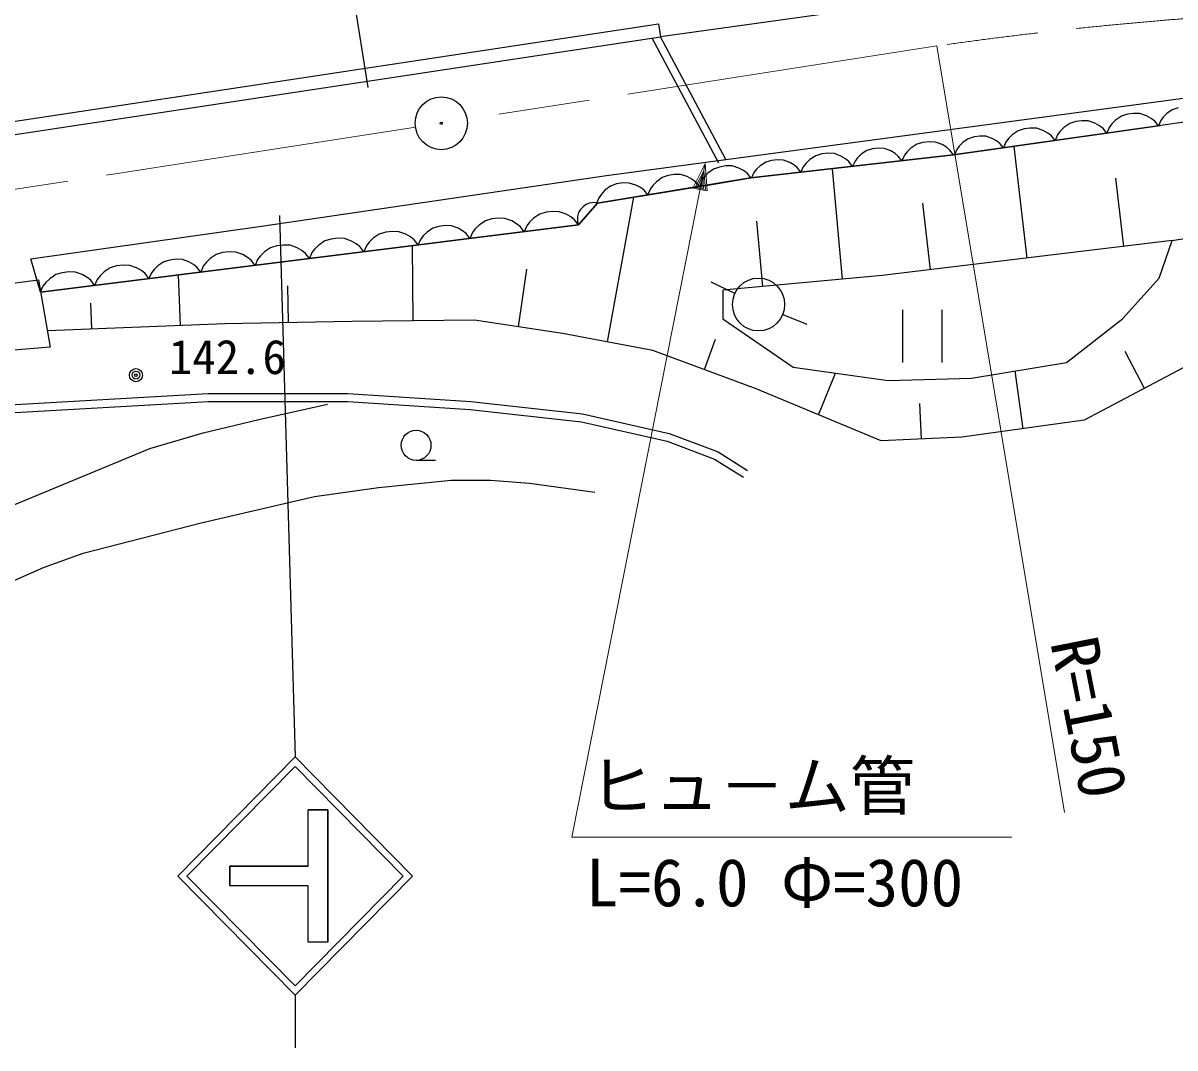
# Model space of a CAD drawing. Units: millimetres, scale not verified. Extents: x 40000 to 680000, y 20000 to 380000.
# Drawn here: x 149236 to 193434, y 262952 to 302288 of the extents above; entities that cross this region are included whole.
import ezdxf
from ezdxf.enums import TextEntityAlignment as Align

# ---------------------------------------------------------------- set-up
doc = ezdxf.new("R2010")
doc.units = ezdxf.units.MM
doc.header["$LTSCALE"] = 1000
doc.linetypes.add('CHAIN', pattern=[18.5, 12, -1.5, 3.5, -1.5])
for name, color, linetype, lineweight in [('M-BGD', 7, 'Continuous', 25), ('M-BGD-EXST', 7, 'Continuous', 25), ('M-BMK', 2, 'CHAIN', 13), ('M-BMK-SRVR', 3, 'Continuous', 25), ('M-STR-HTXT', 7, 'Continuous', 13), ('M-STR-STRC', 7, 'Continuous', 25)]:
    doc.layers.add(name, color=color, linetype=linetype, lineweight=lineweight)
doc.styles.add('ＭＳ ゴシック', font='')
doc.styles.get('ＭＳ ゴシック').set_extended_font_data('MS Gothic')

msp = doc.modelspace()

# ---------------------------------------------------------------- linework, layer by layer
at = {"layer": 'M-BGD'}
for p, q in [((183830, 303174), (173692, 301760)), ((145458, 297998), (173618, 302262)), ((173618, 302262), (173692, 301760)), ((145521, 297494), (173692, 301760)), ((175935, 296906), (173376, 301712)), ((176199, 297051), (173692, 301760)), ((185076, 298242), (194428, 299491)), ((196666, 298890), (184943, 297223)), ((191610, 298786), (191377, 298712)), ((191847, 298820), (191610, 298786)), ((192091, 298813), (191847, 298820)), ((192345, 298726), (192091, 298813)), ((193121, 298814), (192986, 298678)), ((193331, 298961), (193121, 298814)), ((193552, 299031), (193331, 298961)), ((184943, 297223), (192867, 298350)), ((189396, 298430), (189175, 298276)), ((189628, 298504), (189396, 298430)), ((189866, 298538), (189628, 298504)), ((190109, 298532), (189866, 298538)), ((190364, 298445), (190109, 298532)), ((190539, 298347), (190364, 298445)), ((190674, 298243), (190539, 298347)), ((191014, 298414), (190912, 298277)), ((191156, 298557), (191014, 298414)), ((191377, 298712), (191156, 298557)), ((192520, 298628), (192345, 298726)), ((192656, 298525), (192520, 298628)), ((192803, 298340), (192656, 298525)), ((192889, 298547), (192803, 298340)), ((192986, 298678), (192889, 298547)), ((171618, 296436), (185076, 298242)), ((185725, 297919), (185504, 297848)), ((185951, 297951), (185725, 297919)), ((186182, 297945), (185951, 297951)), ((186424, 297862), (186182, 297945)), ((187193, 297994), (187051, 297851)), ((187414, 298149), (187193, 297994)), ((187647, 298223), (187414, 298149)), ((187884, 298256), (187647, 298223)), ((188128, 298250), (187884, 298256)), ((188382, 298163), (188128, 298250)), ((188557, 298065), (188382, 298163)), ((188693, 297961), (188557, 298065)), ((188840, 297777), (188693, 297961)), ((188931, 297995), (188840, 297777)), ((189033, 298133), (188931, 297995)), ((189175, 298276), (189033, 298133)), ((190821, 298059), (190674, 298243)), ((190912, 298277), (190821, 298059)), ((182060, 297480), (181833, 297454)), ((182291, 297467), (182060, 297480)), ((182530, 297377), (182291, 297467)), ((183303, 297487), (183158, 297348)), ((183529, 297635), (183303, 297487)), ((183763, 297703), (183529, 297635)), ((184002, 297730), (183763, 297703)), ((184245, 297716), (184002, 297730)), ((184496, 297622), (184245, 297716)), ((184669, 297519), (184496, 297622)), ((184801, 297412), (184669, 297519)), ((185159, 297566), (185062, 297435)), ((185294, 297702), (185159, 297566)), ((185504, 297848), (185294, 297702)), ((186590, 297769), (186424, 297862)), ((186719, 297670), (186590, 297769)), ((186858, 297496), (186719, 297670)), ((186949, 297713), (186858, 297496)), ((187051, 297851), (186949, 297713)), ((187767, 293266), (187264, 297553)), ((177165, 296344), (184943, 297223)), ((184943, 297223), (177165, 296344)), ((177956, 297016), (177733, 296952)), ((178182, 297041), (177956, 297016)), ((178413, 297028), (178182, 297041)), ((178653, 296939), (178413, 297028)), ((179426, 297049), (179280, 296910)), ((179651, 297197), (179426, 297049)), ((179885, 297264), (179651, 297197)), ((180124, 297291), (179885, 297264)), ((180367, 297278), (180124, 297291)), ((180619, 297184), (180367, 297278)), ((180791, 297081), (180619, 297184)), ((180924, 296973), (180791, 297081)), ((181258, 297117), (181158, 296989)), ((181397, 297249), (181258, 297117)), ((181611, 297390), (181397, 297249)), ((181833, 297454), (181611, 297390)), ((182694, 297280), (182530, 297377)), ((182820, 297177), (182694, 297280)), ((182954, 296998), (182820, 297177)), ((183052, 297214), (182954, 296998)), ((183158, 297348), (183052, 297214)), ((184943, 297223), (184801, 297412)), ((185062, 297435), (184976, 297228)), ((175732, 296683), (175514, 296524)), ((175962, 296762), (175732, 296683)), ((176199, 296802), (175962, 296762)), ((176443, 296801), (176199, 296802)), ((176699, 296719), (176443, 296801)), ((176876, 296625), (176699, 296719)), ((177014, 296525), (176876, 296625)), ((177381, 296679), (177280, 296551)), ((177519, 296811), (177381, 296679)), ((177733, 296952), (177519, 296811)), ((178816, 296841), (178653, 296939)), ((178942, 296739), (178816, 296841)), ((179077, 296560), (178942, 296739)), ((179174, 296775), (179077, 296560)), ((179280, 296910), (179174, 296775)), ((180673, 292456), (180299, 296698)), ((181065, 296785), (180924, 296973)), ((181158, 296989), (181065, 296785)), ((158389, 294493), (171618, 296436)), ((177165, 296344), (171280, 295372)), ((172250, 296149), (172013, 296110)), ((172493, 296148), (172250, 296149)), ((172749, 296067), (172493, 296148)), ((173539, 296198), (173401, 296051)), ((173757, 296357), (173539, 296198)), ((173988, 296436), (173757, 296357)), ((174225, 296475), (173988, 296436)), ((174468, 296474), (174225, 296475)), ((174724, 296393), (174468, 296474)), ((174901, 296299), (174724, 296393)), ((175039, 296199), (174901, 296299)), ((175190, 296018), (175039, 296199)), ((175276, 296238), (175190, 296018)), ((175375, 296377), (175276, 296238)), ((175514, 296524), (175375, 296377)), ((175814, 296121), (177165, 296344)), ((177165, 296344), (177014, 296525)), ((177280, 296551), (177188, 296347)), ((191477, 293713), (191170, 296333)), ((171280, 295372), (175814, 296121)), ((171426, 295725), (171327, 295585)), ((171564, 295871), (171426, 295725)), ((171782, 296031), (171564, 295871)), ((172013, 296110), (171782, 296031)), ((172927, 295973), (172749, 296067)), ((173064, 295872), (172927, 295973)), ((173215, 295692), (173064, 295872)), ((173301, 295911), (173215, 295692)), ((173401, 296051), (173301, 295911)), ((170550, 294539), (171280, 295372)), ((171280, 295372), (170550, 294539)), ((170816, 295313), (170712, 295227)), ((170953, 295368), (170816, 295313)), ((171061, 295390), (170953, 295368)), ((171154, 295396), (171061, 295390)), ((171280, 295372), (171154, 295396)), ((171327, 295585), (171240, 295365)), ((171664, 290049), (172672, 295602)), ((184056, 292819), (183758, 295368)), ((169061, 294954), (168826, 294796)), ((169306, 295028), (169061, 294954)), ((169556, 295059), (169306, 295028)), ((169811, 295048), (169556, 295059)), ((170077, 294952), (169811, 295048)), ((170259, 294846), (170077, 294952)), ((170400, 294735), (170259, 294846)), ((170514, 294868), (170505, 294756)), ((170553, 295012), (170514, 294868)), ((170624, 295127), (170553, 295012)), ((170712, 295227), (170624, 295127)), ((149540, 293243), (158389, 294493)), ((149909, 291959), (170550, 294539)), ((170550, 294539), (149909, 291959)), ((164961, 294413), (164738, 294262)), ((165195, 294483), (164961, 294413)), ((165433, 294513), (165195, 294483)), ((165676, 294502), (165433, 294513)), ((165929, 294411), (165676, 294502)), ((166103, 294310), (165929, 294411)), ((166589, 294387), (166480, 294245)), ((166741, 294535), (166589, 294387)), ((166975, 294693), (166741, 294535)), ((167220, 294767), (166975, 294693)), ((167471, 294798), (167220, 294767)), ((167726, 294787), (167471, 294798)), ((167992, 294692), (167726, 294787)), ((168174, 294585), (167992, 294692)), ((168314, 294474), (168174, 294585)), ((168465, 294278), (168314, 294474)), ((168565, 294505), (168465, 294278)), ((168674, 294648), (168565, 294505)), ((168826, 294796), (168674, 294648)), ((170550, 294539), (170400, 294735)), ((170505, 294756), (170511, 294662)), ((170511, 294662), (170549, 294537)), ((177617, 292178), (177396, 294683)), ((193332, 293937), (197195, 294585)), ((160819, 293924), (160585, 293766)), ((161064, 293998), (160819, 293924)), ((161315, 294029), (161064, 293998)), ((161570, 294018), (161315, 294029)), ((161836, 293922), (161570, 294018)), ((162018, 293816), (161836, 293922)), ((162670, 294027), (162518, 293879)), ((162904, 294185), (162670, 294027)), ((163150, 294258), (162904, 294185)), ((163400, 294290), (163150, 294258)), ((163655, 294279), (163400, 294290)), ((163921, 294183), (163655, 294279)), ((164103, 294077), (163921, 294183)), ((164243, 293965), (164103, 294077)), ((164394, 293770), (164243, 293965)), ((164489, 293986), (164394, 293770)), ((164593, 294122), (164489, 293986)), ((164738, 294262), (164593, 294122)), ((166236, 294204), (166103, 294310)), ((166380, 294018), (166236, 294204)), ((166480, 294245), (166380, 294018)), ((193332, 293937), (182201, 292595)), ((192830, 292502), (193332, 293937)), ((157144, 293508), (156894, 293477)), ((157400, 293497), (157144, 293508)), ((157665, 293401), (157400, 293497)), ((158499, 293505), (158348, 293358)), ((158734, 293664), (158499, 293505)), ((158979, 293737), (158734, 293664)), ((159230, 293768), (158979, 293737)), ((159485, 293757), (159230, 293768)), ((159751, 293662), (159485, 293757)), ((159933, 293556), (159751, 293662)), ((160073, 293444), (159933, 293556)), ((160433, 293618), (160323, 293476)), ((160585, 293766), (160433, 293618)), ((162158, 293705), (162018, 293816)), ((162309, 293509), (162158, 293705)), ((162409, 293736), (162309, 293509)), ((162518, 293879), (162409, 293736)), ((164206, 290859), (164178, 293742)), ((149909, 291959), (149540, 293243)), ((154635, 293123), (154411, 292972)), ((154868, 293193), (154635, 293123)), ((155107, 293223), (154868, 293193)), ((155350, 293212), (155107, 293223)), ((155603, 293121), (155350, 293212)), ((155776, 293020), (155603, 293121)), ((156263, 293097), (156153, 292954)), ((156414, 293245), (156263, 293097)), ((156649, 293403), (156414, 293245)), ((156894, 293477), (156649, 293403)), ((157848, 293295), (157665, 293401)), ((157988, 293184), (157848, 293295)), ((158139, 292988), (157988, 293184)), ((158238, 293215), (158139, 292988)), ((158348, 293358), (158238, 293215)), ((160224, 293248), (160073, 293444)), ((160323, 293476), (160224, 293248)), ((150493, 292634), (150258, 292475)), ((150738, 292707), (150493, 292634)), ((150988, 292739), (150738, 292707)), ((151244, 292728), (150988, 292739)), ((151509, 292632), (151244, 292728)), ((151692, 292526), (151509, 292632)), ((152343, 292736), (152192, 292588)), ((152578, 292894), (152343, 292736)), ((152823, 292968), (152578, 292894)), ((153073, 292999), (152823, 292968)), ((153329, 292988), (153073, 292999)), ((153594, 292892), (153329, 292988)), ((153777, 292786), (153594, 292892)), ((153917, 292675), (153777, 292786)), ((154068, 292479), (153917, 292675)), ((154163, 292695), (154068, 292479)), ((154267, 292831), (154163, 292695)), ((154411, 292972), (154267, 292831)), ((155274, 290678), (155201, 292621)), ((155910, 292914), (155776, 293020)), ((156054, 292727), (155910, 292914)), ((156153, 292954), (156054, 292727)), ((168243, 290628), (168567, 292842)), ((182201, 292595), (176089, 292039)), ((127381, 289383), (149825, 292438)), ((149825, 292438), (150281, 289846)), ((149997, 292185), (149898, 291958)), ((150107, 292328), (149997, 292185)), ((150258, 292475), (150107, 292328)), ((151832, 292414), (151692, 292526)), ((151983, 292219), (151832, 292414)), ((152082, 292446), (151983, 292219)), ((152192, 292588), (152082, 292446)), ((159416, 290790), (159390, 292201)), ((176549, 291911), (175642, 292338)), ((191416, 290929), (192830, 292502)), ((176089, 292039), (176089, 290929)), ((151871, 290546), (151834, 291537)), ((182979, 291286), (182979, 289256)), ((184500, 289256), (184500, 291286)), ((161856, 290836), (156975, 290744)), ((166555, 290882), (161856, 290836)), ((169930, 290373), (166555, 290882)), ((176089, 290929), (178780, 289077)), ((178386, 291107), (179315, 290730)), ((189272, 289262), (191416, 290929)), ((156975, 290744), (150169, 290481)), ((173397, 289725), (169930, 290373)), ((175382, 288985), (175806, 290155)), ((150281, 289846), (127701, 287948)), ((177366, 288244), (173397, 289725)), ((192260, 288267), (191526, 289687)), ((178780, 289077), (182429, 288568)), ((185623, 288661), (189272, 289262)), ((194563, 289494), (189956, 287041)), ((179761, 287249), (180407, 288850)), ((182429, 288568), (185623, 288661)), ((187607, 286717), (187309, 288939)), ((182156, 286254), (177366, 288244)), ((147871, 287589), (156345, 288066)), ((147898, 287285), (156354, 287762)), ((156345, 288066), (161701, 288066)), ((156354, 287762), (161692, 287762)), ((161692, 287762), (166389, 287459)), ((161701, 288066), (166415, 287762)), ((166415, 287762), (170708, 287283)), ((166389, 287459), (170659, 286982)), ((183707, 286323), (183647, 287691)), ((170659, 286982), (173947, 286245)), ((170708, 287283), (174033, 286538)), ((189956, 287041), (185258, 286393)), ((174033, 286538), (175903, 285827)), ((173947, 286245), (175770, 285552)), ((185258, 286393), (182156, 286254)), ((175770, 285552), (176881, 284859)), ((175903, 285827), (177038, 285118)), ((164318, 285505), (165068, 285505))]:
    msp.add_line(p, q, dxfattribs=at)
for points in [[(140563, 279464), (142814, 280884), (145238, 282284), (154098, 285963), (156146, 286562), (158284, 287075), (160924, 287654)], [(148372, 280668), (150025, 281393), (151538, 281940), (156077, 283110), (160425, 284122), (162870, 284465), (165658, 284742), (167168, 284739), (168668, 284625), (171171, 284278)]]:
    msp.add_lwpolyline(points, dxfattribs=at)
for centre, major_axis in [((177457, 291484), (0, 1015)), ((153569, 288775), (0, 254)), ((153569, 288775), (0, 152)), ((153569, 288775), (0, 50.8)), ((164318, 286083), (0, 579))]:
    msp.add_ellipse(centre, major_axis=major_axis, ratio=0.985579, dxfattribs=at)
at = {"layer": 'M-BGD-EXST'}
msp.add_line((159284, 319901), (162470, 299813), dxfattribs=at)
at = {"layer": 'M-BMK'}
for p, q in [((184294, 301407), (166272, 298595)), ((164294, 298288), (67687, 283328))]:
    msp.add_line(p, q, dxfattribs=at)
msp.add_ellipse((205272, 150644), major_axis=(0, 152258), ratio=0.985579, start_param=5.937792, end_param=6.423437, dxfattribs=at)
at = {"layer": 'M-BMK-SRVR'}
for major_axis in [(0, 1015), (0, 40.6)]:
    msp.add_ellipse((165283, 298441), major_axis=major_axis, ratio=0.985579, dxfattribs=at)
at = {"layer": 'M-STR-HTXT'}
for p, q in [((184294, 301407), (189199, 271994)), ((175409, 296894), (170291, 271040)), ((174938, 295955), (175409, 296894)), ((175024, 295978), (175354, 296615)), ((175354, 296615), (175417, 295898)), ((175409, 296894), (175487, 295843)), ((175111, 296002), (175323, 296456)), ((175197, 296026), (175276, 296217)), ((175276, 296217), (175275, 296010)), ((175323, 296456), (175346, 295954)), ((175487, 295843), (174938, 295955)), ((175417, 295898), (175024, 295978)), ((175346, 295954), (175111, 296002)), ((175275, 296010), (175197, 296026)), ((170291, 271040), (187170, 271040))]:
    msp.add_line(p, q, dxfattribs=at)
at = {"layer": 'M-STR-STRC'}
for p, q in [((159076, 294899), (159675, 274119)), ((155173, 269551), (159675, 274119)), ((164178, 269551), (159675, 274119)), ((155527, 269551), (159675, 273760)), ((163824, 269551), (159675, 273760)), ((160175, 269931), (160175, 272088)), ((160175, 272088), (160925, 272088)), ((160925, 272088), (160175, 272088)), ((160175, 269931), (160175, 272088)), ((160925, 272088), (160925, 267013)), ((160925, 267013), (160925, 272088)), ((157174, 269931), (160175, 269931)), ((157174, 269931), (157174, 269169)), ((157174, 269169), (157174, 269931)), ((160175, 269931), (157174, 269931)), ((155173, 269551), (159675, 264982)), ((155527, 269551), (159675, 265341)), ((160175, 269170), (157174, 269169)), ((160175, 269169), (157174, 269169)), ((159675, 265341), (163824, 269551)), ((159676, 264983), (164178, 269551)), ((160175, 267013), (160175, 269170)), ((160175, 267013), (160175, 269169)), ((160925, 267013), (160175, 267013)), ((160925, 267013), (160175, 267013)), ((159675, 264982), (159675, 262952))]:
    msp.add_line(p, q, dxfattribs=at)

# ---------------------------------------------------------------- texts
at = {"layer": 'M-BGD', "style": 'ＭＳ ゴシック'}
msp.add_text('142.6', height=1320, dxfattribs=at).set_placement((154832, 288419), align=Align.BOTTOM_LEFT)
at = {"layer": 'M-STR-HTXT', "style": 'ＭＳ ゴシック'}
msp.add_text('R=150', height=1833, rotation=281.141, dxfattribs=at).set_placement((188107, 278418), align=Align.BOTTOM_LEFT)
for s, p in [('ヒュ－ム管', (170958, 271547)), ('L=6.0 Φ=300', (170836, 267836))]:
    msp.add_text(s, height=1833, dxfattribs=at).set_placement(p, align=Align.BOTTOM_LEFT)

doc.saveas('drawing.dxf')
